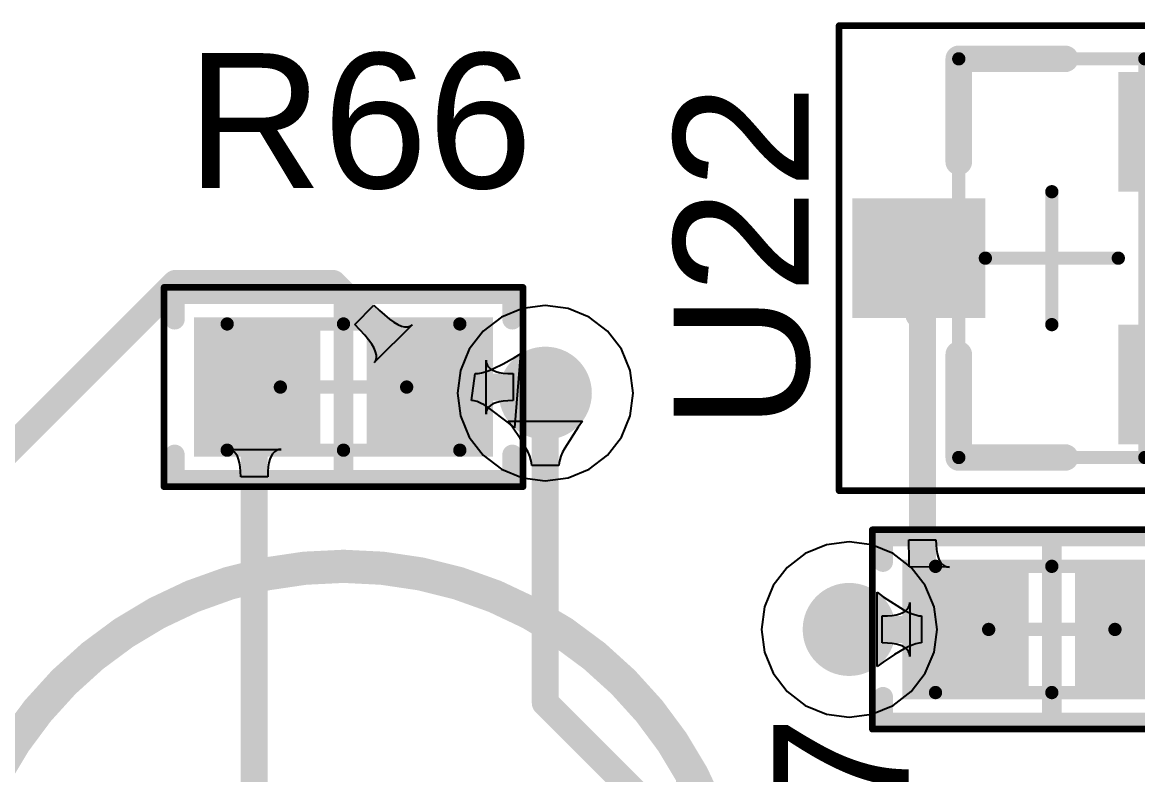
# Model space of a CAD drawing. Header units: inches. Extents: x -0.01 to 3.94, y -0.06 to 4.68.
# Drawn here: x 3.0151 to 3.3454, y 2.457 to 2.6799 of the extents above; entities that cross this region are included whole.
import ezdxf

# ---------------------------------------------------------------- set-up
doc = ezdxf.new("R2010")
doc.units = ezdxf.units.IN
doc.header["$MEASUREMENT"] = 0
for name, color, linetype in [('Bottom Layer', 5, 'Continuous'), ('Bottom Solder', 6, 'Continuous'), ('Int1 -GND)', 16, 'Continuous'), ('Int2 -PWR)', 76, 'Continuous'), ('Multi-Layer', 9, 'Continuous'), ('Pad Holes', 156, 'Continuous'), ('Top 3D Body', 56, 'Continuous'), ('Top Courtyard', 56, 'Continuous'), ('Top Layer', 1, 'Continuous'), ('Top Overlay', 2, 'Continuous'), ('Top Paste', 8, 'Continuous'), ('Top Solder', 216, 'Continuous'), ('Via Holes', 16, 'Continuous')]:
    doc.layers.add(name, color=color, linetype=linetype)
doc.styles.add('Arial', font='', dxfattribs={"height": 0.2})
doc.styles.get('Arial').set_extended_font_data('Arial')

# ---------------------------------------------------------------- blocks, each defined once
blk = doc.blocks.new('ON_SEMI_SOT_23_3_442')
at = {"layer": 'Top Layer'}
for points in [[(-0.05708645, 0.02165385), (-0.05708645, 0.05314995), (-0.02165335, 0.05314995), (-0.02165335, 0.02165385)], [(0.02165355, -0.01574815), (0.02165355, 0.01574795), (0.05708665, 0.01574795), (0.05708665, -0.01574815)], [(-0.05708645, -0.05315015), (-0.05708645, -0.02165405), (-0.02165335, -0.02165405), (-0.02165335, -0.05315015)]]:
    blk.add_hatch(color=1, dxfattribs=at).paths.add_polyline_path(points)
at = {"layer": 'Top Paste'}
for points in [[(-0.05708645, 0.02165385), (-0.05708645, 0.05314995), (-0.02165335, 0.05314995), (-0.02165335, 0.02165385)], [(0.02165355, -0.01574815), (0.02165355, 0.01574795), (0.05708665, 0.01574795), (0.05708665, -0.01574815)], [(-0.05708645, -0.05315015), (-0.05708645, -0.02165405), (-0.02165335, -0.02165405), (-0.02165335, -0.05315015)]]:
    blk.add_hatch(color=8, dxfattribs=at).paths.add_polyline_path(points)
at = {"layer": 'Top Solder'}
for points in [[(-0.05905495, 0.01968535), (-0.05905495, 0.05511845), (-0.01968485, 0.05511845), (-0.01968485, 0.01968535)], [(0.01968505, -0.01771665), (0.01968505, 0.01771645), (0.05905515, 0.01771645), (0.05905515, -0.01771665)], [(-0.05905495, -0.05511865), (-0.05905495, -0.01968555), (-0.01968485, -0.01968555), (-0.01968485, -0.05511865)]]:
    blk.add_hatch(color=216, dxfattribs=at).paths.add_polyline_path(points)
at = {"layer": 'Top 3D Body'}
for points in [[(-0.0275599, 0.0590559, 0.003937, 0.003937, 0), (-0.0275599, -0.0590561, 0.003937, 0.003937, 0)], [(0.0275581, 0.0590559, 0.003937, 0.003937, 0), (-0.0275599, 0.0590559, 0.003937, 0.003937, 0)], [(0.0275581, 0.0590559, 0.003937, 0.003937, 0), (0.0275581, -0.0590561, 0.003937, 0.003937, 0)], [(0.0275581, -0.0590561, 0.003937, 0.003937, 0), (-0.0275599, -0.0590561, 0.003937, 0.003937, 0)]]:
    blk.add_lwpolyline(points, format="xyseb", dxfattribs=at)
for points in [[(-0.0285441, 0.0590559, 0.0019685, 0.0019685, 1), (-0.0265757, 0.0590559, 0.0019685, 0.0019685, 1)], [(-0.0285441, 0.0590559, 0.0019685, 0.0019685, 1), (-0.0265757, 0.0590559, 0.0019685, 0.0019685, 1)], [(0.0265739, 0.0590559, 0.0019685, 0.0019685, 1), (0.0285423, 0.0590559, 0.0019685, 0.0019685, 1)], [(0.0265739, 0.0590559, 0.0019685, 0.0019685, 1), (0.0285423, 0.0590559, 0.0019685, 0.0019685, 1)], [(-0.0285441, -0.0590561, 0.0019685, 0.0019685, 1), (-0.0265757, -0.0590561, 0.0019685, 0.0019685, 1)], [(-0.0285441, -0.0590561, 0.0019685, 0.0019685, 1), (-0.0265757, -0.0590561, 0.0019685, 0.0019685, 1)], [(0.0265739, -0.0590561, 0.0019685, 0.0019685, 1), (0.0285423, -0.0590561, 0.0019685, 0.0019685, 1)], [(0.0265739, -0.0590561, 0.0019685, 0.0019685, 1), (0.0285423, -0.0590561, 0.0019685, 0.0019685, 1)]]:
    blk.add_lwpolyline(points, format="xyseb", close=True, dxfattribs=at)
at = {"layer": 'Top Courtyard'}
for points in [[(-0.0629919, 0.0688979, 0.0019685, 0.0019685, 0), (-0.0629919, -0.0688981, 0.0019685, 0.0019685, 0)], [(0.0629921, 0.0688979, 0.0019685, 0.0019685, 0), (-0.0629919, 0.0688979, 0.0019685, 0.0019685, 0)], [(0.0629921, 0.0688979, 0.0019685, 0.0019685, 0), (0.0629921, -0.0688981, 0.0019685, 0.0019685, 0)], [(1e-07, 0.0196859, 0.003937, 0.003937, 0), (1e-07, -0.0196841, 0.003937, 0.003937, 0)], [(0.0196841, -1e-07, 0.003937, 0.003937, 0), (-0.0196859, -1e-07, 0.003937, 0.003937, 0)], [(0.0629921, -0.0688981, 0.0019685, 0.0019685, 0), (-0.0629919, -0.0688981, 0.0019685, 0.0019685, 0)]]:
    blk.add_lwpolyline(points, format="xyseb", dxfattribs=at)
for points in [[(-0.063484, 0.0688979, 0.0009842, 0.0009842, 1), (-0.0624998, 0.0688979, 0.0009842, 0.0009842, 1)], [(-0.063484, 0.0688979, 0.0009842, 0.0009842, 1), (-0.0624998, 0.0688979, 0.0009842, 0.0009842, 1)], [(0.0625, 0.0688979, 0.0009842, 0.0009842, 1), (0.0634842, 0.0688979, 0.0009842, 0.0009842, 1)], [(0.0625, 0.0688979, 0.0009842, 0.0009842, 1), (0.0634842, 0.0688979, 0.0009842, 0.0009842, 1)], [(-0.0009841, 0.0196859, 0.0019685, 0.0019685, 1), (0.0009843, 0.0196859, 0.0019685, 0.0019685, 1)], [(-0.0206701, -1e-07, 0.0019685, 0.0019685, 1), (-0.0187017, -1e-07, 0.0019685, 0.0019685, 1)], [(0.0186999, -1e-07, 0.0019685, 0.0019685, 1), (0.0206683, -1e-07, 0.0019685, 0.0019685, 1)], [(-0.0009841, -0.0196841, 0.0019685, 0.0019685, 1), (0.0009843, -0.0196841, 0.0019685, 0.0019685, 1)], [(-0.063484, -0.0688981, 0.0009842, 0.0009842, 1), (-0.0624998, -0.0688981, 0.0009842, 0.0009842, 1)], [(-0.063484, -0.0688981, 0.0009842, 0.0009842, 1), (-0.0624998, -0.0688981, 0.0009842, 0.0009842, 1)], [(0.0625, -0.0688981, 0.0009842, 0.0009842, 1), (0.0634842, -0.0688981, 0.0009842, 0.0009842, 1)], [(0.0625, -0.0688981, 0.0009842, 0.0009842, 1), (0.0634842, -0.0688981, 0.0009842, 0.0009842, 1)]]:
    blk.add_lwpolyline(points, format="xyseb", close=True, dxfattribs=at)
at = {"layer": 'Top Overlay'}
for points in [[(-0.0403543, 0.0718504, 0.0098425, 0.0098425, 1), (-0.0501969, 0.0718504, 0.0098425, 0.0098425, 1)], [(-0.0526575, 0.0718504, 0.0049212, 0.0049212, 1), (-0.0477363, 0.0718504, 0.0049212, 0.0049212, 1)], [(-0.0428149, 0.0718504, 0.0049212, 0.0049212, 1), (-0.0378937, 0.0718504, 0.0049212, 0.0049212, 1)], [(-0.0059064, 0.0590559, 0.003937, 0.003937, 1), (-0.0019694, 0.0590559, 0.003937, 0.003937, 1)], [(0.0255896, 0.0590559, 0.003937, 0.003937, 1), (0.0295266, 0.0590559, 0.003937, 0.003937, 1)], [(0.0255896, 0.0590559, 0.003937, 0.003937, 1), (0.0295266, 0.0590559, 0.003937, 0.003937, 1)], [(0.0255896, 0.0285439, 0.003937, 0.003937, 1), (0.0295266, 0.0285439, 0.003937, 0.003937, 1)], [(0.0255896, -0.0285441, 0.003937, 0.003937, 1), (0.0295266, -0.0285441, 0.003937, 0.003937, 1)], [(-0.0059064, -0.0590561, 0.003937, 0.003937, 1), (-0.0019694, -0.0590561, 0.003937, 0.003937, 1)], [(0.0255896, -0.0590561, 0.003937, 0.003937, 1), (0.0295266, -0.0590561, 0.003937, 0.003937, 1)], [(0.0255896, -0.0590561, 0.003937, 0.003937, 1), (0.0295266, -0.0590561, 0.003937, 0.003937, 1)]]:
    blk.add_lwpolyline(points, format="xyseb", close=True, dxfattribs=at)
for points in [[(0.0275581, 0.0590559, 0.007874, 0.007874, 0), (-0.0039379, 0.0590559, 0.007874, 0.007874, 0)], [(0.0275581, 0.0590559, 0.007874, 0.007874, 0), (0.0275581, 0.0285439, 0.007874, 0.007874, 0)], [(0.0275581, -0.0285441, 0.007874, 0.007874, 0), (0.0275581, -0.0590561, 0.007874, 0.007874, 0)], [(0.0275581, -0.0590561, 0.007874, 0.007874, 0), (-0.0039379, -0.0590561, 0.007874, 0.007874, 0)]]:
    blk.add_lwpolyline(points, format="xyseb", dxfattribs=at)
blk = doc.blocks.new('RES_0603_1608_488')
at = {"layer": 'Top Layer'}
for points in [[(-0.0423226, -0.0186998), (-0.0423226, 0.0187018), (-0.008858000000000003, 0.0187018), (-0.008857999999999998, -0.0186998)], [(0.008857400000000003, -0.0186998), (0.008857399999999998, 0.0187018), (0.042322, 0.0187018), (0.042322, -0.0186998)]]:
    blk.add_hatch(color=1, dxfattribs=at).paths.add_polyline_path(points)
at = {"layer": 'Top Paste'}
for points in [[(-0.0423226, -0.0186998), (-0.0423226, 0.0187018), (-0.008858000000000003, 0.0187018), (-0.008857999999999998, -0.0186998)], [(0.008857400000000003, -0.0186998), (0.008857399999999998, 0.0187018), (0.042322, 0.0187018), (0.042322, -0.0186998)]]:
    blk.add_hatch(color=8, dxfattribs=at).paths.add_polyline_path(points)
at = {"layer": 'Top Solder'}
for points in [[(-0.0442911, -0.0206683), (-0.0442911, 0.0206703), (-0.006889500000000003, 0.0206703), (-0.006889499999999997, -0.0206683)], [(0.006888900000000002, -0.0206683), (0.006888899999999997, 0.0206703), (0.0442905, 0.0206703), (0.0442905, -0.0206683)]]:
    blk.add_hatch(color=216, dxfattribs=at).paths.add_polyline_path(points)
at = {"layer": 'Top 3D Body'}
for points in [[(-0.0344483, -0.018701, 0.003937, 0.003937, 0), (-0.0344483, 0.018701, 0.003937, 0.003937, 0)], [(-0.0344483, 0.018701, 0.003937, 0.003937, 0), (0.0344497, 0.018701, 0.003937, 0.003937, 0)], [(0.0344497, -0.018701, 0.003937, 0.003937, 0), (0.0344497, 0.018701, 0.003937, 0.003937, 0)], [(-0.0344483, -0.018701, 0.003937, 0.003937, 0), (0.0344497, -0.018701, 0.003937, 0.003937, 0)]]:
    blk.add_lwpolyline(points, format="xyseb", dxfattribs=at)
for points in [[(-0.0354325, 0.018701, 0.0019685, 0.0019685, 1), (-0.0334641, 0.018701, 0.0019685, 0.0019685, 1)], [(-0.0354325, 0.018701, 0.0019685, 0.0019685, 1), (-0.0334641, 0.018701, 0.0019685, 0.0019685, 1)], [(0.0334655, 0.018701, 0.0019685, 0.0019685, 1), (0.0354339, 0.018701, 0.0019685, 0.0019685, 1)], [(0.0334655, 0.018701, 0.0019685, 0.0019685, 1), (0.0354339, 0.018701, 0.0019685, 0.0019685, 1)], [(-0.0354325, -0.018701, 0.0019685, 0.0019685, 1), (-0.0334641, -0.018701, 0.0019685, 0.0019685, 1)], [(-0.0354325, -0.018701, 0.0019685, 0.0019685, 1), (-0.0334641, -0.018701, 0.0019685, 0.0019685, 1)], [(0.0334655, -0.018701, 0.0019685, 0.0019685, 1), (0.0354339, -0.018701, 0.0019685, 0.0019685, 1)], [(0.0334655, -0.018701, 0.0019685, 0.0019685, 1), (0.0354339, -0.018701, 0.0019685, 0.0019685, 1)]]:
    blk.add_lwpolyline(points, format="xyseb", close=True, dxfattribs=at)
at = {"layer": 'Top Courtyard'}
for points in [[(-0.0531503, -0.029527, 0.0019685, 0.0019685, 0), (-0.0531503, 0.029527, 0.0019685, 0.0019685, 0)], [(-0.0531503, 0.029527, 0.0019685, 0.0019685, 0), (0.0531497, 0.029527, 0.0019685, 0.0019685, 0)], [(0.0531497, -0.029527, 0.0019685, 0.0019685, 0), (0.0531497, 0.029527, 0.0019685, 0.0019685, 0)], [(-3e-07, -0.018701, 0.003937, 0.003937, 0), (-3e-07, 0.018701, 0.003937, 0.003937, 0)], [(-0.0187003, 1e-06, 0.003937, 0.003937, 0), (0.0187017, 1e-06, 0.003937, 0.003937, 0)], [(-0.0531503, -0.029527, 0.0019685, 0.0019685, 0), (0.0531497, -0.029527, 0.0019685, 0.0019685, 0)]]:
    blk.add_lwpolyline(points, format="xyseb", dxfattribs=at)
for points in [[(-0.0536424, 0.029527, 0.0009842, 0.0009842, 1), (-0.0526582, 0.029527, 0.0009842, 0.0009842, 1)], [(-0.0536424, 0.029527, 0.0009842, 0.0009842, 1), (-0.0526582, 0.029527, 0.0009842, 0.0009842, 1)], [(0.0526576, 0.029527, 0.0009842, 0.0009842, 1), (0.0536418, 0.029527, 0.0009842, 0.0009842, 1)], [(0.0526576, 0.029527, 0.0009842, 0.0009842, 1), (0.0536418, 0.029527, 0.0009842, 0.0009842, 1)], [(-0.0009845, 0.018701, 0.0019685, 0.0019685, 1), (0.0009839, 0.018701, 0.0019685, 0.0019685, 1)], [(-0.0196845, 1e-06, 0.0019685, 0.0019685, 1), (-0.0177161, 1e-06, 0.0019685, 0.0019685, 1)], [(0.0177175, 1e-06, 0.0019685, 0.0019685, 1), (0.0196859, 1e-06, 0.0019685, 0.0019685, 1)], [(-0.0009845, -0.018701, 0.0019685, 0.0019685, 1), (0.0009839, -0.018701, 0.0019685, 0.0019685, 1)], [(-0.0536424, -0.029527, 0.0009842, 0.0009842, 1), (-0.0526582, -0.029527, 0.0009842, 0.0009842, 1)], [(-0.0536424, -0.029527, 0.0009842, 0.0009842, 1), (-0.0526582, -0.029527, 0.0009842, 0.0009842, 1)], [(0.0526576, -0.029527, 0.0009842, 0.0009842, 1), (0.0536418, -0.029527, 0.0009842, 0.0009842, 1)], [(0.0526576, -0.029527, 0.0009842, 0.0009842, 1), (0.0536418, -0.029527, 0.0009842, 0.0009842, 1)]]:
    blk.add_lwpolyline(points, format="xyseb", close=True, dxfattribs=at)
at = {"layer": 'Top Overlay'}
for points in [[(-0.0500003, 0.020001, 0.0059055, 0.0059055, 0), (-0.0500003, 0.027559, 0.0059055, 0.0059055, 0)], [(-0.0500003, 0.027559, 0.0059055, 0.0059055, 0), (0.0499997, 0.027559, 0.0059055, 0.0059055, 0)], [(-3e-07, -0.027559, 0.0059055, 0.0059055, 0), (-3e-07, 0.027559, 0.0059055, 0.0059055, 0)], [(0.0499997, 0.020001, 0.0059055, 0.0059055, 0), (0.0499997, 0.027559, 0.0059055, 0.0059055, 0)], [(-0.0500003, -0.027559, 0.0059055, 0.0059055, 0), (-0.0500003, -0.019999, 0.0059055, 0.0059055, 0)], [(0.0499997, -0.027559, 0.0059055, 0.0059055, 0), (0.0499997, -0.019999, 0.0059055, 0.0059055, 0)], [(-0.0500003, -0.027559, 0.0059055, 0.0059055, 0), (0.0499997, -0.027559, 0.0059055, 0.0059055, 0)]]:
    blk.add_lwpolyline(points, format="xyseb", dxfattribs=at)
for points in [[(-0.0514767, 0.027559, 0.0029527, 0.0029527, 1), (-0.0485239, 0.027559, 0.0029527, 0.0029527, 1)], [(-0.0514767, 0.027559, 0.0029527, 0.0029527, 1), (-0.0485239, 0.027559, 0.0029527, 0.0029527, 1)], [(-0.0014767, 0.027559, 0.0029527, 0.0029527, 1), (0.0014761, 0.027559, 0.0029527, 0.0029527, 1)], [(0.0485233, 0.027559, 0.0029527, 0.0029527, 1), (0.0514761, 0.027559, 0.0029527, 0.0029527, 1)], [(0.0485233, 0.027559, 0.0029527, 0.0029527, 1), (0.0514761, 0.027559, 0.0029527, 0.0029527, 1)], [(-0.0514767, 0.020001, 0.0029527, 0.0029527, 1), (-0.0485239, 0.020001, 0.0029527, 0.0029527, 1)], [(0.0485233, 0.020001, 0.0029527, 0.0029527, 1), (0.0514761, 0.020001, 0.0029527, 0.0029527, 1)], [(-0.0514767, -0.019999, 0.0029527, 0.0029527, 1), (-0.0485239, -0.019999, 0.0029527, 0.0029527, 1)], [(0.0485233, -0.019999, 0.0029527, 0.0029527, 1), (0.0514761, -0.019999, 0.0029527, 0.0029527, 1)], [(-0.0514767, -0.027559, 0.0029527, 0.0029527, 1), (-0.0485239, -0.027559, 0.0029527, 0.0029527, 1)], [(-0.0514767, -0.027559, 0.0029527, 0.0029527, 1), (-0.0485239, -0.027559, 0.0029527, 0.0029527, 1)], [(-0.0014767, -0.027559, 0.0029527, 0.0029527, 1), (0.0014761, -0.027559, 0.0029527, 0.0029527, 1)], [(0.0485233, -0.027559, 0.0029527, 0.0029527, 1), (0.0514761, -0.027559, 0.0029527, 0.0029527, 1)], [(0.0485233, -0.027559, 0.0029527, 0.0029527, 1), (0.0514761, -0.027559, 0.0029527, 0.0029527, 1)]]:
    blk.add_lwpolyline(points, format="xyseb", close=True, dxfattribs=at)
blk = doc.blocks.new('RES_0603_1608_499')
at = {"layer": 'Top Layer'}
for points in [[(-0.0423224, -0.0187007), (-0.0423224, 0.0187009), (-0.0088578, 0.0187009), (-0.0088578, -0.0187007)], [(0.0088576, -0.0187007), (0.0088576, 0.0187009), (0.0423222, 0.0187009), (0.0423222, -0.0187007)]]:
    blk.add_hatch(color=1, dxfattribs=at).paths.add_polyline_path(points)
at = {"layer": 'Top Paste'}
for points in [[(-0.0423224, -0.0187007), (-0.0423224, 0.0187009), (-0.0088578, 0.0187009), (-0.0088578, -0.0187007)], [(0.0088576, -0.0187007), (0.0088576, 0.0187009), (0.0423222, 0.0187009), (0.0423222, -0.0187007)]]:
    blk.add_hatch(color=8, dxfattribs=at).paths.add_polyline_path(points)
at = {"layer": 'Top Solder'}
for points in [[(-0.0442909, -0.0206692), (-0.0442909, 0.0206694), (-0.0068893, 0.0206694), (-0.0068893, -0.0206692)], [(0.0068891, -0.0206692), (0.0068891, 0.0206694), (0.0442907, 0.0206694), (0.0442907, -0.0206692)]]:
    blk.add_hatch(color=216, dxfattribs=at).paths.add_polyline_path(points)
at = {"layer": 'Top 3D Body'}
for points in [[(-0.0344481, 0.0187001, 0.003937, 0.003937, 0), (0.0344479, 0.0187001, 0.003937, 0.003937, 0)], [(-0.0344481, -0.0186999, 0.003937, 0.003937, 0), (-0.0344481, 0.0187001, 0.003937, 0.003937, 0)], [(0.0344479, -0.0186999, 0.003937, 0.003937, 0), (0.0344479, 0.0187001, 0.003937, 0.003937, 0)], [(-0.0344481, -0.0186999, 0.003937, 0.003937, 0), (0.0344479, -0.0186999, 0.003937, 0.003937, 0)]]:
    blk.add_lwpolyline(points, format="xyseb", dxfattribs=at)
for points in [[(-0.0354323, 0.0187001, 0.0019685, 0.0019685, 1), (-0.0334639, 0.0187001, 0.0019685, 0.0019685, 1)], [(-0.0354323, 0.0187001, 0.0019685, 0.0019685, 1), (-0.0334639, 0.0187001, 0.0019685, 0.0019685, 1)], [(0.0334637, 0.0187001, 0.0019685, 0.0019685, 1), (0.0354321, 0.0187001, 0.0019685, 0.0019685, 1)], [(0.0334637, 0.0187001, 0.0019685, 0.0019685, 1), (0.0354321, 0.0187001, 0.0019685, 0.0019685, 1)], [(-0.0354323, -0.0186999, 0.0019685, 0.0019685, 1), (-0.0334639, -0.0186999, 0.0019685, 0.0019685, 1)], [(-0.0354323, -0.0186999, 0.0019685, 0.0019685, 1), (-0.0334639, -0.0186999, 0.0019685, 0.0019685, 1)], [(0.0334637, -0.0186999, 0.0019685, 0.0019685, 1), (0.0354321, -0.0186999, 0.0019685, 0.0019685, 1)], [(0.0334637, -0.0186999, 0.0019685, 0.0019685, 1), (0.0354321, -0.0186999, 0.0019685, 0.0019685, 1)]]:
    blk.add_lwpolyline(points, format="xyseb", close=True, dxfattribs=at)
at = {"layer": 'Top Courtyard'}
for points in [[(-0.0531501, 0.0295281, 0.0019685, 0.0019685, 0), (0.0531499, 0.0295281, 0.0019685, 0.0019685, 0)], [(-0.0531501, -0.0295279, 0.0019685, 0.0019685, 0), (-0.0531501, 0.0295281, 0.0019685, 0.0019685, 0)], [(0.0531499, -0.0295279, 0.0019685, 0.0019685, 0), (0.0531499, 0.0295281, 0.0019685, 0.0019685, 0)], [(-1e-07, -0.0186999, 0.003937, 0.003937, 0), (-1e-07, 0.0187001, 0.003937, 0.003937, 0)], [(-0.0187001, 1e-07, 0.003937, 0.003937, 0), (0.0186999, 1e-07, 0.003937, 0.003937, 0)], [(-0.0531501, -0.0295279, 0.0019685, 0.0019685, 0), (0.0531499, -0.0295279, 0.0019685, 0.0019685, 0)]]:
    blk.add_lwpolyline(points, format="xyseb", dxfattribs=at)
for points in [[(-0.0536422, 0.0295281, 0.0009842, 0.0009842, 1), (-0.052658, 0.0295281, 0.0009842, 0.0009842, 1)], [(-0.0536422, 0.0295281, 0.0009842, 0.0009842, 1), (-0.052658, 0.0295281, 0.0009842, 0.0009842, 1)], [(0.0526578, 0.0295281, 0.0009842, 0.0009842, 1), (0.053642, 0.0295281, 0.0009842, 0.0009842, 1)], [(0.0526578, 0.0295281, 0.0009842, 0.0009842, 1), (0.053642, 0.0295281, 0.0009842, 0.0009842, 1)], [(-0.0009843, 0.0187001, 0.0019685, 0.0019685, 1), (0.0009841, 0.0187001, 0.0019685, 0.0019685, 1)], [(-0.0196843, 1e-07, 0.0019685, 0.0019685, 1), (-0.0177159, 1e-07, 0.0019685, 0.0019685, 1)], [(0.0177157, 1e-07, 0.0019685, 0.0019685, 1), (0.0196841, 1e-07, 0.0019685, 0.0019685, 1)], [(-0.0009843, -0.0186999, 0.0019685, 0.0019685, 1), (0.0009841, -0.0186999, 0.0019685, 0.0019685, 1)], [(-0.0536422, -0.0295279, 0.0009842, 0.0009842, 1), (-0.052658, -0.0295279, 0.0009842, 0.0009842, 1)], [(-0.0536422, -0.0295279, 0.0009842, 0.0009842, 1), (-0.052658, -0.0295279, 0.0009842, 0.0009842, 1)], [(0.0526578, -0.0295279, 0.0009842, 0.0009842, 1), (0.053642, -0.0295279, 0.0009842, 0.0009842, 1)], [(0.0526578, -0.0295279, 0.0009842, 0.0009842, 1), (0.053642, -0.0295279, 0.0009842, 0.0009842, 1)]]:
    blk.add_lwpolyline(points, format="xyseb", close=True, dxfattribs=at)
at = {"layer": 'Top Overlay'}
for points in [[(-0.0500001, 0.0275601, 0.0059055, 0.0059055, 0), (0.0499999, 0.0275601, 0.0059055, 0.0059055, 0)], [(-0.0500001, 0.0200001, 0.0059055, 0.0059055, 0), (-0.0500001, 0.0275601, 0.0059055, 0.0059055, 0)], [(-1e-07, -0.0275599, 0.0059055, 0.0059055, 0), (-1e-07, 0.0275601, 0.0059055, 0.0059055, 0)], [(0.0499999, 0.0200001, 0.0059055, 0.0059055, 0), (0.0499999, 0.0275601, 0.0059055, 0.0059055, 0)], [(-0.0500001, -0.0275599, 0.0059055, 0.0059055, 0), (-0.0500001, -0.0199999, 0.0059055, 0.0059055, 0)], [(0.0499999, -0.0275599, 0.0059055, 0.0059055, 0), (0.0499999, -0.0199999, 0.0059055, 0.0059055, 0)], [(-0.0500001, -0.0275599, 0.0059055, 0.0059055, 0), (0.0499999, -0.0275599, 0.0059055, 0.0059055, 0)]]:
    blk.add_lwpolyline(points, format="xyseb", dxfattribs=at)
for points in [[(-0.0514765, 0.0275601, 0.0029527, 0.0029527, 1), (-0.0485237, 0.0275601, 0.0029527, 0.0029527, 1)], [(-0.0514765, 0.0275601, 0.0029527, 0.0029527, 1), (-0.0485237, 0.0275601, 0.0029527, 0.0029527, 1)], [(-0.0014765, 0.0275601, 0.0029527, 0.0029527, 1), (0.0014763, 0.0275601, 0.0029527, 0.0029527, 1)], [(0.0485235, 0.0275601, 0.0029527, 0.0029527, 1), (0.0514763, 0.0275601, 0.0029527, 0.0029527, 1)], [(0.0485235, 0.0275601, 0.0029527, 0.0029527, 1), (0.0514763, 0.0275601, 0.0029527, 0.0029527, 1)], [(-0.0514765, 0.0200001, 0.0029527, 0.0029527, 1), (-0.0485237, 0.0200001, 0.0029527, 0.0029527, 1)], [(0.0485235, 0.0200001, 0.0029527, 0.0029527, 1), (0.0514763, 0.0200001, 0.0029527, 0.0029527, 1)], [(-0.0514765, -0.0199999, 0.0029527, 0.0029527, 1), (-0.0485237, -0.0199999, 0.0029527, 0.0029527, 1)], [(0.0485235, -0.0199999, 0.0029527, 0.0029527, 1), (0.0514763, -0.0199999, 0.0029527, 0.0029527, 1)], [(-0.0514765, -0.0275599, 0.0029527, 0.0029527, 1), (-0.0485237, -0.0275599, 0.0029527, 0.0029527, 1)], [(-0.0514765, -0.0275599, 0.0029527, 0.0029527, 1), (-0.0485237, -0.0275599, 0.0029527, 0.0029527, 1)], [(-0.0014765, -0.0275599, 0.0029527, 0.0029527, 1), (0.0014763, -0.0275599, 0.0029527, 0.0029527, 1)], [(0.0485235, -0.0275599, 0.0029527, 0.0029527, 1), (0.0514763, -0.0275599, 0.0029527, 0.0029527, 1)], [(0.0485235, -0.0275599, 0.0029527, 0.0029527, 1), (0.0514763, -0.0275599, 0.0029527, 0.0029527, 1)]]:
    blk.add_lwpolyline(points, format="xyseb", close=True, dxfattribs=at)
blk = doc.blocks.new('ED49B4F6_595F_4D62_96BB_D7184CAA9B94_572')
at = {"layer": 'Bottom Layer'}
blk.add_hatch(color=5, dxfattribs=at).paths.add_polyline_path([(-0.02244124999999999, -0.02755974999999999), (-0.07755935, -0.02755975), (-0.07755935, 0.02755835), (-0.02244125000000001, 0.02755835000000001)])
h = blk.add_hatch(color=5, dxfattribs=at)
edge = h.paths.add_edge_path()
edge.add_arc((0.0499997, -7e-07), 0.027559, 0, 360)
at = {"layer": 'Bottom Solder'}
blk.add_hatch(color=6, dxfattribs=at).paths.add_polyline_path([(-0.02047274999999999, -0.02952825), (-0.07952785, -0.02952825000000001), (-0.07952785, 0.02952684999999999), (-0.02047275, 0.02952685000000001)])
h = blk.add_hatch(color=6, dxfattribs=at)
edge = h.paths.add_edge_path()
edge.add_arc((0.0499997, -7e-07), 0.0295275, 0, 360)
at = {"layer": 'Int1 -GND)'}
blk.add_hatch(color=7, dxfattribs=at).paths.add_polyline_path([(-0.02244124999999999, -0.02755974999999999), (-0.07755935, -0.02755975), (-0.07755935, 0.02755835), (-0.02244125000000001, 0.02755835000000001)])
h = blk.add_hatch(color=7, dxfattribs=at)
edge = h.paths.add_edge_path()
edge.add_arc((0.0499997, -7e-07), 0.027559, 0, 360)
at = {"layer": 'Int2 -PWR)'}
blk.add_hatch(color=7, dxfattribs=at).paths.add_polyline_path([(-0.02244124999999999, -0.02755974999999999), (-0.07755935, -0.02755975), (-0.07755935, 0.02755835), (-0.02244125000000001, 0.02755835000000001)])
h = blk.add_hatch(color=7, dxfattribs=at)
edge = h.paths.add_edge_path()
edge.add_arc((0.0499997, -7e-07), 0.027559, 0, 360)
at = {"layer": 'Multi-Layer'}
blk.add_hatch(color=9, dxfattribs=at).paths.add_polyline_path([(-0.02244124999999999, -0.02755974999999999), (-0.07755935, -0.02755975), (-0.07755935, 0.02755835), (-0.02244125000000001, 0.02755835000000001)])
h = blk.add_hatch(color=9, dxfattribs=at)
edge = h.paths.add_edge_path()
edge.add_arc((0.0499997, -7e-07), 0.027559, 0, 360)
at = {"layer": 'Pad Holes'}
h = blk.add_hatch(color=7, dxfattribs=at)
edge = h.paths.add_edge_path()
edge.add_arc((-0.0500003, -7e-07), 0.0175, 0, 360)
h = blk.add_hatch(color=7, dxfattribs=at)
edge = h.paths.add_edge_path()
edge.add_arc((0.0499997, -7e-07), 0.0175, 0, 360)
at = {"layer": 'Top Layer'}
blk.add_hatch(color=1, dxfattribs=at).paths.add_polyline_path([(-0.02244124999999999, -0.02755974999999999), (-0.07755935, -0.02755975), (-0.07755935, 0.02755835), (-0.02244125000000001, 0.02755835000000001)])
h = blk.add_hatch(color=1, dxfattribs=at)
edge = h.paths.add_edge_path()
edge.add_arc((0.0499997, -7e-07), 0.027559, 0, 360)
at = {"layer": 'Top Solder'}
blk.add_hatch(color=216, dxfattribs=at).paths.add_polyline_path([(-0.02047274999999999, -0.02952825), (-0.07952785, -0.02952825000000001), (-0.07952785, 0.02952684999999999), (-0.02047275, 0.02952685000000001)])
h = blk.add_hatch(color=216, dxfattribs=at)
edge = h.paths.add_edge_path()
edge.add_arc((0.0499997, -7e-07), 0.0295275, 0, 360)
at = {"layer": 'Top 3D Body'}
for points in [[(0.1161417, 0, 0.003937, 0.003937, 1), (-0.1161417, 0, 0.003937, 0.003937, 1)], [(-0.1171259, 0, 0.0019685, 0.0019685, 1), (-0.1151575, 0, 0.0019685, 0.0019685, 1)], [(0.1151575, 0, 0.0019685, 0.0019685, 1), (0.1171259, 0, 0.0019685, 0.0019685, 1)]]:
    blk.add_lwpolyline(points, format="xyseb", close=True, dxfattribs=at)
at = {"layer": 'Top Courtyard'}
for points in [[(0.1200787, 0, 0.003937, 0.003937, 1), (-0.1200787, 0, 0.003937, 0.003937, 1)], [(-0.0009845, 0.0196853, 0.0019685, 0.0019685, 1), (0.0009839, 0.0196853, 0.0019685, 0.0019685, 1)], [(-0.1210629, 0, 0.0019685, 0.0019685, 1), (-0.1190945, 0, 0.0019685, 0.0019685, 1)], [(-0.0206685, -7e-07, 0.0019685, 0.0019685, 1), (-0.0187001, -7e-07, 0.0019685, 0.0019685, 1)], [(0.0187015, -7e-07, 0.0019685, 0.0019685, 1), (0.0206699, -7e-07, 0.0019685, 0.0019685, 1)], [(0.1190945, 0, 0.0019685, 0.0019685, 1), (0.1210629, 0, 0.0019685, 0.0019685, 1)], [(-0.0009845, -0.0196847, 0.0019685, 0.0019685, 1), (0.0009839, -0.0196847, 0.0019685, 0.0019685, 1)]]:
    blk.add_lwpolyline(points, format="xyseb", close=True, dxfattribs=at)
for points in [[(-3e-07, -0.0196847, 0.003937, 0.003937, 0), (-3e-07, 0.0196853, 0.003937, 0.003937, 0)], [(-0.0196843, -7e-07, 0.003937, 0.003937, 0), (0.0196857, -7e-07, 0.003937, 0.003937, 0)]]:
    blk.add_lwpolyline(points, format="xyseb", dxfattribs=at)
at = {"layer": 'Top Overlay'}
for points in [[(0.1161417, 0, 0.007874, 0.007874, 1), (-0.1161417, 0, 0.007874, 0.007874, 1)], [(0.1003932, 0.0551173, 0.003937, 0.003937, 1), (0.1043302, 0.0551173, 0.003937, 0.003937, 1)], [(0.1043312, 0.0393693, 0.003937, 0.003937, 1), (0.1082682, 0.0393693, 0.003937, 0.003937, 1)], [(0.1082672, 0.0236213, 0.003937, 0.003937, 1), (0.1122042, 0.0236213, 0.003937, 0.003937, 1)], [(-0.1181102, 0, 0.003937, 0.003937, 1), (-0.1141732, 0, 0.003937, 0.003937, 1)], [(0.1141732, 0, 0.003937, 0.003937, 1), (0.1181102, 0, 0.003937, 0.003937, 1)], [(0.1082672, -0.0275587, 0.003937, 0.003937, 1), (0.1122042, -0.0275587, 0.003937, 0.003937, 1)], [(0.1003932, -0.0393707, 0.003937, 0.003937, 1), (0.1043302, -0.0393707, 0.003937, 0.003937, 1)], [(0.1003932, -0.0393707, 0.003937, 0.003937, 1), (0.1043302, -0.0393707, 0.003937, 0.003937, 1)], [(0.1043312, -0.0393707, 0.003937, 0.003937, 1), (0.1082682, -0.0393707, 0.003937, 0.003937, 1)], [(0.1003932, -0.0551187, 0.003937, 0.003937, 1), (0.1043302, -0.0551187, 0.003937, 0.003937, 1)]]:
    blk.add_lwpolyline(points, format="xyseb", close=True, dxfattribs=at)
for points in [[(0.1023617, -0.0393707, 0.007874, 0.007874, 0), (0.1023617, 0.0551173, 0.007874, 0.007874, 0)], [(0.1062997, -0.0393707, 0.007874, 0.007874, 0), (0.1062997, 0.0393693, 0.007874, 0.007874, 0)], [(0.1102357, -0.0275587, 0.007874, 0.007874, 0), (0.1102357, 0.0236213, 0.007874, 0.007874, 0)], [(0.1023617, -0.0551187, 0.007874, 0.007874, 0), (0.1023617, -0.0393707, 0.007874, 0.007874, 0)]]:
    blk.add_lwpolyline(points, format="xyseb", dxfattribs=at)
at = {"layer": 'Top Overlay', "style": 'Arial'}
blk.add_text('+', height=0.0590551, dxfattribs=at).set_placement((-0.17, -0.03))

msp = doc.modelspace()

# ---------------------------------------------------------------- hatches: boundary and pattern name
at = {"layer": 'Bottom Layer'}
h = msp.add_hatch(color=5, dxfattribs=at)
edge = h.paths.add_edge_path()
edge.add_arc((3.17, 2.57), 0.0137795, 0, 360)
h = msp.add_hatch(color=5, dxfattribs=at)
edge = h.paths.add_edge_path()
edge.add_arc((3.26, 2.5), 0.0137795, 0, 360)
at = {"layer": 'Int1 -GND)'}
h = msp.add_hatch(color=7, dxfattribs=at)
edge = h.paths.add_edge_path()
edge.add_arc((3.17, 2.57), 0.0137795, 0, 360)
h = msp.add_hatch(color=7, dxfattribs=at)
edge = h.paths.add_edge_path()
edge.add_arc((3.26, 2.5), 0.0137795, 0, 360)
at = {"layer": 'Int2 -PWR)'}
h = msp.add_hatch(color=7, dxfattribs=at)
edge = h.paths.add_edge_path()
edge.add_arc((3.17, 2.57), 0.0137795, 0, 360)
h = msp.add_hatch(color=7, dxfattribs=at)
edge = h.paths.add_edge_path()
edge.add_arc((3.26, 2.5), 0.0137795, 0, 360)
at = {"layer": 'Top Layer'}
h = msp.add_hatch(color=1, dxfattribs=at)
edge = h.paths.add_edge_path()
edge.add_arc((3.17, 2.57), 0.0137795, 0, 360)
h = msp.add_hatch(color=1, dxfattribs=at)
edge = h.paths.add_edge_path()
edge.add_arc((3.26, 2.5), 0.0137795, 0, 360)
at = {"layer": 'Via Holes'}
h = msp.add_hatch(color=7, dxfattribs=at)
edge = h.paths.add_edge_path()
edge.add_arc((3.17, 2.57), 0.0068897, 0, 360)
h = msp.add_hatch(color=7, dxfattribs=at)
edge = h.paths.add_edge_path()
edge.add_arc((3.26, 2.5), 0.0068897, 0, 360)

# ---------------------------------------------------------------- linework, layer by layer
at = {"layer": 'Bottom Layer'}
for p, q in [((3.160315, 2.5599113), (3.1589815, 2.5617254)), ((3.1589815, 2.5617254), (3.1810185, 2.5617254)), ((3.1810185, 2.5617254), (3.179685, 2.5599113)), ((3.1625609, 2.556614), (3.160315, 2.5599113)), ((3.179685, 2.5599113), (3.1757546, 2.5537576)), ((3.1642454, 2.5537576), (3.1625609, 2.556614)), ((3.164877, 2.5524948), (3.1642454, 2.5537576)), ((3.1757546, 2.5537576), (3.175123, 2.5524948)), ((3.1653683, 2.5513422), (3.164877, 2.5524948)), ((3.1657193, 2.5502999), (3.1653683, 2.5513422)), ((3.1659298, 2.5493679), (3.1657193, 2.5502999)), ((3.1742807, 2.5502999), (3.1740702, 2.5493679)), ((3.1746317, 2.5513422), (3.1742807, 2.5502999)), ((3.175123, 2.5524948), (3.1746317, 2.5513422)), ((3.166, 2.5485461), (3.1659298, 2.5493679)), ((3.174, 2.5485461), (3.166, 2.5485461)), ((3.1740702, 2.5493679), (3.174, 2.5485461))]:
    msp.add_line(p, q, dxfattribs=at)
for points in [[(3.17, 2.4782586, 0.008, 0.008, 0), (3.17, 2.57, 0.008, 0.008, 0)], [(3.17, 2.4782586, 0.008, 0.008, 0), (3.199795, 2.4484636, 0.008, 0.008, 0)]]:
    msp.add_lwpolyline(points, format="xyseb", dxfattribs=at)
for points in [[(3.168, 2.57, 0.004, 0.004, 1), (3.172, 2.57, 0.004, 0.004, 1)], [(3.168, 2.4782586, 0.004, 0.004, 1), (3.172, 2.4782586, 0.004, 0.004, 1)], [(3.168, 2.4782586, 0.004, 0.004, 1), (3.172, 2.4782586, 0.004, 0.004, 1)]]:
    msp.add_lwpolyline(points, format="xyseb", close=True, dxfattribs=at)
at = {"layer": 'Int1 -GND)'}
for p, q in [((3.1632702, 2.595116), (3.156999, 2.5925184)), ((3.17, 2.596002), (3.1632702, 2.595116)), ((3.1767298, 2.595116), (3.17, 2.596002)), ((3.183001, 2.5925184), (3.1767298, 2.595116)), ((3.156999, 2.5925184), (3.1516138, 2.5883862)), ((3.1883862, 2.5883862), (3.183001, 2.5925184)), ((3.1516138, 2.5883862), (3.1474816, 2.583001)), ((3.1925184, 2.583001), (3.1883862, 2.5883862)), ((3.1474816, 2.583001), (3.144884, 2.5767298)), ((3.195116, 2.5767298), (3.1925184, 2.583001)), ((3.144884, 2.5767298), (3.143998, 2.57)), ((3.196002, 2.57), (3.195116, 2.5767298)), ((3.143998, 2.57), (3.144884, 2.5632702)), ((3.195116, 2.5632702), (3.196002, 2.57)), ((3.144884, 2.5632702), (3.1474816, 2.556999)), ((3.1925184, 2.556999), (3.195116, 2.5632702)), ((3.1474816, 2.556999), (3.1516138, 2.5516138)), ((3.1883862, 2.5516138), (3.1925184, 2.556999)), ((3.1516138, 2.5516138), (3.156999, 2.5474816)), ((3.183001, 2.5474816), (3.1883862, 2.5516138)), ((3.156999, 2.5474816), (3.1632702, 2.544884)), ((3.1767298, 2.544884), (3.183001, 2.5474816)), ((3.1632702, 2.544884), (3.17, 2.543998)), ((3.17, 2.543998), (3.1767298, 2.544884))]:
    msp.add_line(p, q, dxfattribs=at)
at = {"layer": 'Int2 -PWR)'}
for p, q in [((3.1632702, 2.595116), (3.156999, 2.5925184)), ((3.17, 2.596002), (3.1632702, 2.595116)), ((3.1767298, 2.595116), (3.17, 2.596002)), ((3.183001, 2.5925184), (3.1767298, 2.595116)), ((3.156999, 2.5925184), (3.1516138, 2.5883862)), ((3.1883862, 2.5883862), (3.183001, 2.5925184)), ((3.1516138, 2.5883862), (3.1474816, 2.583001)), ((3.1925184, 2.583001), (3.1883862, 2.5883862)), ((3.1474816, 2.583001), (3.144884, 2.5767298)), ((3.195116, 2.5767298), (3.1925184, 2.583001)), ((3.144884, 2.5767298), (3.143998, 2.57)), ((3.196002, 2.57), (3.195116, 2.5767298)), ((3.143998, 2.57), (3.144884, 2.5632702)), ((3.195116, 2.5632702), (3.196002, 2.57)), ((3.144884, 2.5632702), (3.1474816, 2.556999)), ((3.1925184, 2.556999), (3.195116, 2.5632702)), ((3.1474816, 2.556999), (3.1516138, 2.5516138)), ((3.1883862, 2.5516138), (3.1925184, 2.556999)), ((3.1516138, 2.5516138), (3.156999, 2.5474816)), ((3.183001, 2.5474816), (3.1883862, 2.5516138)), ((3.156999, 2.5474816), (3.1632702, 2.544884)), ((3.1767298, 2.544884), (3.183001, 2.5474816)), ((3.1632702, 2.544884), (3.17, 2.543998)), ((3.17, 2.543998), (3.1767298, 2.544884)), ((3.2532702, 2.525116), (3.246999, 2.5225184)), ((3.26, 2.526002), (3.2532702, 2.525116)), ((3.2667298, 2.525116), (3.26, 2.526002)), ((3.273001, 2.5225184), (3.2667298, 2.525116)), ((3.246999, 2.5225184), (3.2416138, 2.5183862)), ((3.2783862, 2.5183862), (3.273001, 2.5225184)), ((3.2416138, 2.5183862), (3.2374816, 2.513001)), ((3.2825184, 2.513001), (3.2783862, 2.5183862)), ((3.2374816, 2.513001), (3.234884, 2.5067298)), ((3.285116, 2.5067298), (3.2825184, 2.513001)), ((3.234884, 2.5067298), (3.233998, 2.5)), ((3.286002, 2.5), (3.285116, 2.5067298)), ((3.233998, 2.5), (3.234884, 2.4932702)), ((3.285116, 2.4932702), (3.286002, 2.5)), ((3.234884, 2.4932702), (3.2374816, 2.486999)), ((3.2825184, 2.486999), (3.285116, 2.4932702)), ((3.2374816, 2.486999), (3.2416138, 2.4816138)), ((3.2783862, 2.4816138), (3.2825184, 2.486999)), ((3.2416138, 2.4816138), (3.246999, 2.4774816)), ((3.273001, 2.4774816), (3.2783862, 2.4816138)), ((3.246999, 2.4774816), (3.2532702, 2.474884)), ((3.2667298, 2.474884), (3.273001, 2.4774816)), ((3.2532702, 2.474884), (3.26, 2.473998)), ((3.26, 2.473998), (3.2667298, 2.474884))]:
    msp.add_line(p, q, dxfattribs=at)
at = {"layer": 'Top Layer'}
for p, q in [((3.1135567, 2.5903929), (3.1192136, 2.5960498)), ((3.1192136, 2.5960498), (3.1208649, 2.5944538)), ((3.1208649, 2.5944538), (3.1238209, 2.5919408)), ((3.1165223, 2.5872059), (3.1135567, 2.5903929)), ((3.1305273, 2.5902729), (3.1193336, 2.5790792)), ((3.1238209, 2.5919408), (3.1251255, 2.5910237)), ((3.1251255, 2.5910237), (3.1263147, 2.5903329)), ((3.1263147, 2.5903329), (3.1273883, 2.5898684)), ((3.1273883, 2.5898684), (3.1283463, 2.5896301)), ((3.1291889, 2.5896181), (3.1299159, 2.5898324)), ((3.1299159, 2.5898324), (3.1305273, 2.5902729)), ((3.1176657, 2.5857856), (3.1165223, 2.5872059)), ((3.1283463, 2.5896301), (3.1291889, 2.5896181)), ((3.1185828, 2.584481), (3.1176657, 2.5857856)), ((3.1192736, 2.5832918), (3.1185828, 2.584481)), ((3.1197381, 2.5822182), (3.1192736, 2.5832918)), ((3.1199764, 2.5812602), (3.1197381, 2.5822182)), ((3.1197741, 2.5796906), (3.1199884, 2.5804176)), ((3.1199884, 2.5804176), (3.1199764, 2.5812602)), ((3.1524382, 2.5638121), (3.1524382, 2.5798121)), ((3.1524382, 2.5798121), (3.1525182, 2.5790521)), ((3.1575484, 2.5786786), (3.1608529, 2.5805506)), ((3.1626602, 2.5816621), (3.1608454, 2.559701)), ((3.1608529, 2.5805506), (3.1626602, 2.5816621)), ((3.1193336, 2.5790792), (3.1197741, 2.5796906)), ((3.1521796, 2.5763386), (3.1533668, 2.5767481)), ((3.1525182, 2.5790521), (3.1527582, 2.5783721)), ((3.1527582, 2.5783721), (3.1531582, 2.5777721)), ((3.1531582, 2.5777721), (3.1537182, 2.5772521)), ((3.1533668, 2.5767481), (3.1546573, 2.5772746)), ((3.1537182, 2.5772521), (3.1544382, 2.5768121)), ((3.1544382, 2.5768121), (3.1553182, 2.5764521)), ((3.1546573, 2.5772746), (3.1575484, 2.5786786)), ((3.1481275, 2.5678121), (3.1492385, 2.5758121)), ((3.1492385, 2.5758121), (3.1501155, 2.5758706)), ((3.1501155, 2.5758706), (3.1510959, 2.5760461)), ((3.1510959, 2.5760461), (3.1521796, 2.5763386)), ((3.1553182, 2.5764521), (3.1563582, 2.5761721)), ((3.1563582, 2.5761721), (3.1575582, 2.5759721)), ((3.1575582, 2.5759721), (3.1589182, 2.5758521)), ((3.1589182, 2.5758521), (3.1604382, 2.5758121)), ((3.1604382, 2.5758121), (3.1604382, 2.5678121)), ((3.1489014, 2.567731), (3.1481275, 2.5678121)), ((3.1497859, 2.5674877), (3.1489014, 2.567731)), ((3.1507811, 2.5670821), (3.1497859, 2.5674877)), ((3.1518869, 2.5665143), (3.1507811, 2.5670821)), ((3.1544382, 2.5668121), (3.1537182, 2.5663721)), ((3.1553182, 2.5671721), (3.1544382, 2.5668121)), ((3.1563582, 2.5674521), (3.1553182, 2.5671721)), ((3.1575582, 2.5676521), (3.1563582, 2.5674521)), ((3.1589182, 2.5677721), (3.1575582, 2.5676521)), ((3.1604382, 2.5678121), (3.1589182, 2.5677721)), ((3.1531034, 2.5657843), (3.1518869, 2.5665143)), ((3.1525182, 2.5645721), (3.1524382, 2.5638121)), ((3.1527582, 2.5652521), (3.1525182, 2.5645721)), ((3.1531582, 2.5658521), (3.1527582, 2.5652521)), ((3.1590757, 2.5612421), (3.1531034, 2.5657843)), ((3.1537182, 2.5663721), (3.1531582, 2.5658521)), ((3.1608454, 2.559701), (3.1590757, 2.5612421)), ((3.076555, 2.5532701), (3.075795, 2.5533513)), ((3.075795, 2.5533513), (3.091795, 2.5533513)), ((3.077235, 2.5530265), (3.076555, 2.5532701)), ((3.077835, 2.5526205), (3.077235, 2.5530265)), ((3.078355, 2.5520521), (3.077835, 2.5526205)), ((3.078795, 2.5513213), (3.078355, 2.5520521)), ((3.079155, 2.5504281), (3.078795, 2.5513213)), ((3.079435, 2.5493725), (3.079155, 2.5504281)), ((3.088435, 2.5504281), (3.088155, 2.5493725)), ((3.088795, 2.5513213), (3.088435, 2.5504281)), ((3.089235, 2.5520521), (3.088795, 2.5513213)), ((3.089755, 2.5526205), (3.089235, 2.5520521)), ((3.090355, 2.5530265), (3.089755, 2.5526205)), ((3.091035, 2.5532701), (3.090355, 2.5530265)), ((3.091795, 2.5533513), (3.091035, 2.5532701)), ((3.079635, 2.5481545), (3.079435, 2.5493725)), ((3.079755, 2.5467741), (3.079635, 2.5481545)), ((3.079795, 2.5452313), (3.079755, 2.5467741)), ((3.087835, 2.5467741), (3.087795, 2.5452313)), ((3.087955, 2.5481545), (3.087835, 2.5467741)), ((3.088155, 2.5493725), (3.087955, 2.5481545)), ((3.087795, 2.5452313), (3.079795, 2.5452313)), ((3.2776776, 2.5265809), (3.2856776, 2.5265809)), ((3.2777076, 2.5205809), (3.2776776, 2.5265809)), ((3.2856776, 2.5265809), (3.2857176, 2.5250454)), ((3.2857176, 2.5250454), (3.2858376, 2.5236706)), ((3.2858376, 2.5236706), (3.2860376, 2.5224567)), ((3.2777544, 2.5189009), (3.2777076, 2.5205809)), ((3.2860376, 2.5224567), (3.2863176, 2.5214035)), ((3.2863176, 2.5214035), (3.2866776, 2.5205111)), ((3.2866776, 2.5205111), (3.2871176, 2.5197795)), ((3.2777748, 2.5186609), (3.2777544, 2.5189009)), ((3.2777976, 2.5185809), (3.2777748, 2.5186609)), ((3.2896776, 2.5184609), (3.2777976, 2.5185809)), ((3.2871176, 2.5197795), (3.2876376, 2.5192087)), ((3.2876376, 2.5192087), (3.2882376, 2.5187986)), ((3.2882376, 2.5187986), (3.2889176, 2.5185494)), ((3.2889176, 2.5185494), (3.2896776, 2.5184609)), ((3.2682746, 2.4889815), (3.2682745, 2.5110186)), ((3.2682745, 2.5110186), (3.2700886, 2.5096851)), ((3.2700886, 2.5096851), (3.2762424, 2.5057547)), ((3.2775928, 2.5065601), (3.2778364, 2.5072401)), ((3.2778364, 2.5072401), (3.2779176, 2.5080001)), ((3.2779176, 2.5080001), (3.2779176, 2.4920001)), ((3.2697976, 2.5040001), (3.2713404, 2.5040401)), ((3.2697976, 2.4960001), (3.2697976, 2.5040001)), ((3.2713404, 2.5040401), (3.2727208, 2.5041601)), ((3.2727208, 2.5041601), (3.2739388, 2.5043601)), ((3.2739388, 2.5043601), (3.2749944, 2.5046401)), ((3.2749944, 2.5046401), (3.2758876, 2.5050001)), ((3.2758876, 2.5050001), (3.2766184, 2.5054401)), ((3.2762424, 2.5057547), (3.2775052, 2.5051231)), ((3.2766184, 2.5054401), (3.2771868, 2.5059601)), ((3.2771868, 2.5059601), (3.2775928, 2.5065601)), ((3.2775052, 2.5051231), (3.2786577, 2.5046318)), ((3.2786577, 2.5046318), (3.2797, 2.5042808)), ((3.2797, 2.5042808), (3.2806321, 2.5040703)), ((3.2806321, 2.5040703), (3.2814539, 2.5040001)), ((3.2814539, 2.5040001), (3.281454, 2.4960001)), ((3.2713404, 2.4959601), (3.2697976, 2.4960001)), ((3.2727208, 2.4958401), (3.2713404, 2.4959601)), ((3.2739388, 2.4956401), (3.2727208, 2.4958401)), ((3.2762425, 2.4942454), (3.2733861, 2.492561)), ((3.2749944, 2.4953601), (3.2739388, 2.4956401)), ((3.2758876, 2.4950001), (3.2749944, 2.4953601)), ((3.2766184, 2.4945601), (3.2758876, 2.4950001)), ((3.2775053, 2.4948771), (3.2762425, 2.4942454)), ((3.2771868, 2.4940401), (3.2766184, 2.4945601)), ((3.2775928, 2.4934401), (3.2771868, 2.4940401)), ((3.2786578, 2.4953684), (3.2775053, 2.4948771)), ((3.2797001, 2.4957194), (3.2786578, 2.4953684)), ((3.2806322, 2.4959299), (3.2797001, 2.4957194)), ((3.281454, 2.4960001), (3.2806322, 2.4959299)), ((3.2733861, 2.492561), (3.2700887, 2.490315)), ((3.2778364, 2.4927601), (3.2775928, 2.4934401)), ((3.2779176, 2.4920001), (3.2778364, 2.4927601)), ((3.2700887, 2.490315), (3.2682746, 2.4889815))]:
    msp.add_line(p, q, dxfattribs=at)
for points in [[(3.2806299, 2.5932521, 0.008, 0.008, 0), (3.2806299, 2.6100001, 0.008, 0.008, 0)], [(2.9236712, 2.4656778, 0.008, 0.008, 0), (3.0605063, 2.6025129, 0.008, 0.008, 0)], [(3.0605063, 2.6025129, 0.008, 0.008, 0), (3.1070936, 2.6025129, 0.008, 0.008, 0)], [(3.1070936, 2.6025129, 0.008, 0.008, 0), (3.1358259, 2.5737806, 0.008, 0.008, 0)], [(3.2806299, 2.5932521, 0.008, 0.008, 0), (3.2816776, 2.5922044, 0.008, 0.008, 0)], [(3.2816776, 2.5127324, 0.008, 0.008, 0), (3.2816776, 2.5922044, 0.008, 0.008, 0)], [(3.1358259, 2.5718121, 0.008, 0.008, 0), (3.1358259, 2.5737806, 0.008, 0.008, 0)], [(3.083795, 2.5709612, 0.008, 0.008, 0), (3.0846459, 2.5718121, 0.008, 0.008, 0)], [(3.083795, 2.4251332, 0.008, 0.008, 0), (3.083795, 2.5709612, 0.008, 0.008, 0)], [(3.1358259, 2.5718121, 0.008, 0.008, 0), (3.1681879, 2.5718121, 0.008, 0.008, 0)], [(3.1681879, 2.5718121, 0.008, 0.008, 0), (3.17, 2.57, 0.008, 0.008, 0)], [(3.2816776, 2.5127324, 0.008, 0.008, 0), (3.2944099, 2.5000001, 0.008, 0.008, 0)], [(3.3455899, 2.5000001, 0.01, 0.01, 0), (3.3566533, 2.5110635, 0.01, 0.01, 0)], [(3.26, 2.5, 0.008, 0.008, 0), (3.2600001, 2.5000001, 0.008, 0.008, 0)], [(3.2600001, 2.5000001, 0.008, 0.008, 0), (3.2944099, 2.5000001, 0.008, 0.008, 0)]]:
    msp.add_lwpolyline(points, format="xyseb", dxfattribs=at)
for points in [[(3.2786299, 2.6100001, 0.004, 0.004, 1), (3.2826299, 2.6100001, 0.004, 0.004, 1)], [(3.0585063, 2.6025129, 0.004, 0.004, 1), (3.0625063, 2.6025129, 0.004, 0.004, 1)], [(3.0585063, 2.6025129, 0.004, 0.004, 1), (3.0625063, 2.6025129, 0.004, 0.004, 1)], [(3.1050936, 2.6025129, 0.004, 0.004, 1), (3.1090936, 2.6025129, 0.004, 0.004, 1)], [(3.1050936, 2.6025129, 0.004, 0.004, 1), (3.1090936, 2.6025129, 0.004, 0.004, 1)], [(3.2786299, 2.5932521, 0.004, 0.004, 1), (3.2826299, 2.5932521, 0.004, 0.004, 1)], [(3.2786299, 2.5932521, 0.004, 0.004, 1), (3.2826299, 2.5932521, 0.004, 0.004, 1)], [(3.2796776, 2.5922044, 0.004, 0.004, 1), (3.2836776, 2.5922044, 0.004, 0.004, 1)], [(3.2796776, 2.5922044, 0.004, 0.004, 1), (3.2836776, 2.5922044, 0.004, 0.004, 1)], [(3.1338259, 2.5737806, 0.004, 0.004, 1), (3.1378259, 2.5737806, 0.004, 0.004, 1)], [(3.1338259, 2.5737806, 0.004, 0.004, 1), (3.1378259, 2.5737806, 0.004, 0.004, 1)], [(3.081795, 2.5709612, 0.004, 0.004, 1), (3.085795, 2.5709612, 0.004, 0.004, 1)], [(3.081795, 2.5709612, 0.004, 0.004, 1), (3.085795, 2.5709612, 0.004, 0.004, 1)], [(3.0826459, 2.5718121, 0.004, 0.004, 1), (3.0866459, 2.5718121, 0.004, 0.004, 1)], [(3.1338259, 2.5718121, 0.004, 0.004, 1), (3.1378259, 2.5718121, 0.004, 0.004, 1)], [(3.1338259, 2.5718121, 0.004, 0.004, 1), (3.1378259, 2.5718121, 0.004, 0.004, 1)], [(3.1661879, 2.5718121, 0.004, 0.004, 1), (3.1701879, 2.5718121, 0.004, 0.004, 1)], [(3.1661879, 2.5718121, 0.004, 0.004, 1), (3.1701879, 2.5718121, 0.004, 0.004, 1)], [(3.168, 2.57, 0.004, 0.004, 1), (3.172, 2.57, 0.004, 0.004, 1)], [(3.2796776, 2.5127324, 0.004, 0.004, 1), (3.2836776, 2.5127324, 0.004, 0.004, 1)], [(3.2796776, 2.5127324, 0.004, 0.004, 1), (3.2836776, 2.5127324, 0.004, 0.004, 1)], [(3.258, 2.5, 0.004, 0.004, 1), (3.262, 2.5, 0.004, 0.004, 1)], [(3.2580001, 2.5000001, 0.004, 0.004, 1), (3.2620001, 2.5000001, 0.004, 0.004, 1)], [(3.2580001, 2.5000001, 0.004, 0.004, 1), (3.2620001, 2.5000001, 0.004, 0.004, 1)], [(3.2924099, 2.5000001, 0.004, 0.004, 1), (3.2964099, 2.5000001, 0.004, 0.004, 1)], [(3.2924099, 2.5000001, 0.004, 0.004, 1), (3.2964099, 2.5000001, 0.004, 0.004, 1)], [(3.3430899, 2.5000001, 0.005, 0.005, 1), (3.3480899, 2.5000001, 0.005, 0.005, 1)]]:
    msp.add_lwpolyline(points, format="xyseb", close=True, dxfattribs=at)

# ---------------------------------------------------------------- block references
for name, p, rotation in [('ON_SEMI_SOT_23_3_442', (3.32, 2.61), 180), ('RES_0603_1608_488', (3.1102362, 2.5718111), 360), ('ED49B4F6_595F_4D62_96BB_D7184CAA9B94_572', (3.1102362, 2.4015748), 360)]:
    msp.add_blockref(name, p, dxfattribs=dict(rotation=rotation))
msp.add_blockref('RES_0603_1608_499', (3.32, 2.5))

# ---------------------------------------------------------------- texts
at = {"layer": 'Top Overlay', "style": 'Arial'}
msp.add_text('R66', height=0.04, dxfattribs=at).set_placement((3.0637479, 2.6307401))
for s, p in [('U22', (3.2480315, 2.5590551)), ('R57', (3.2775591, 2.3720472))]:
    msp.add_text(s, height=0.04, rotation=90, dxfattribs=at).set_placement(p)

doc.saveas('drawing.dxf')
